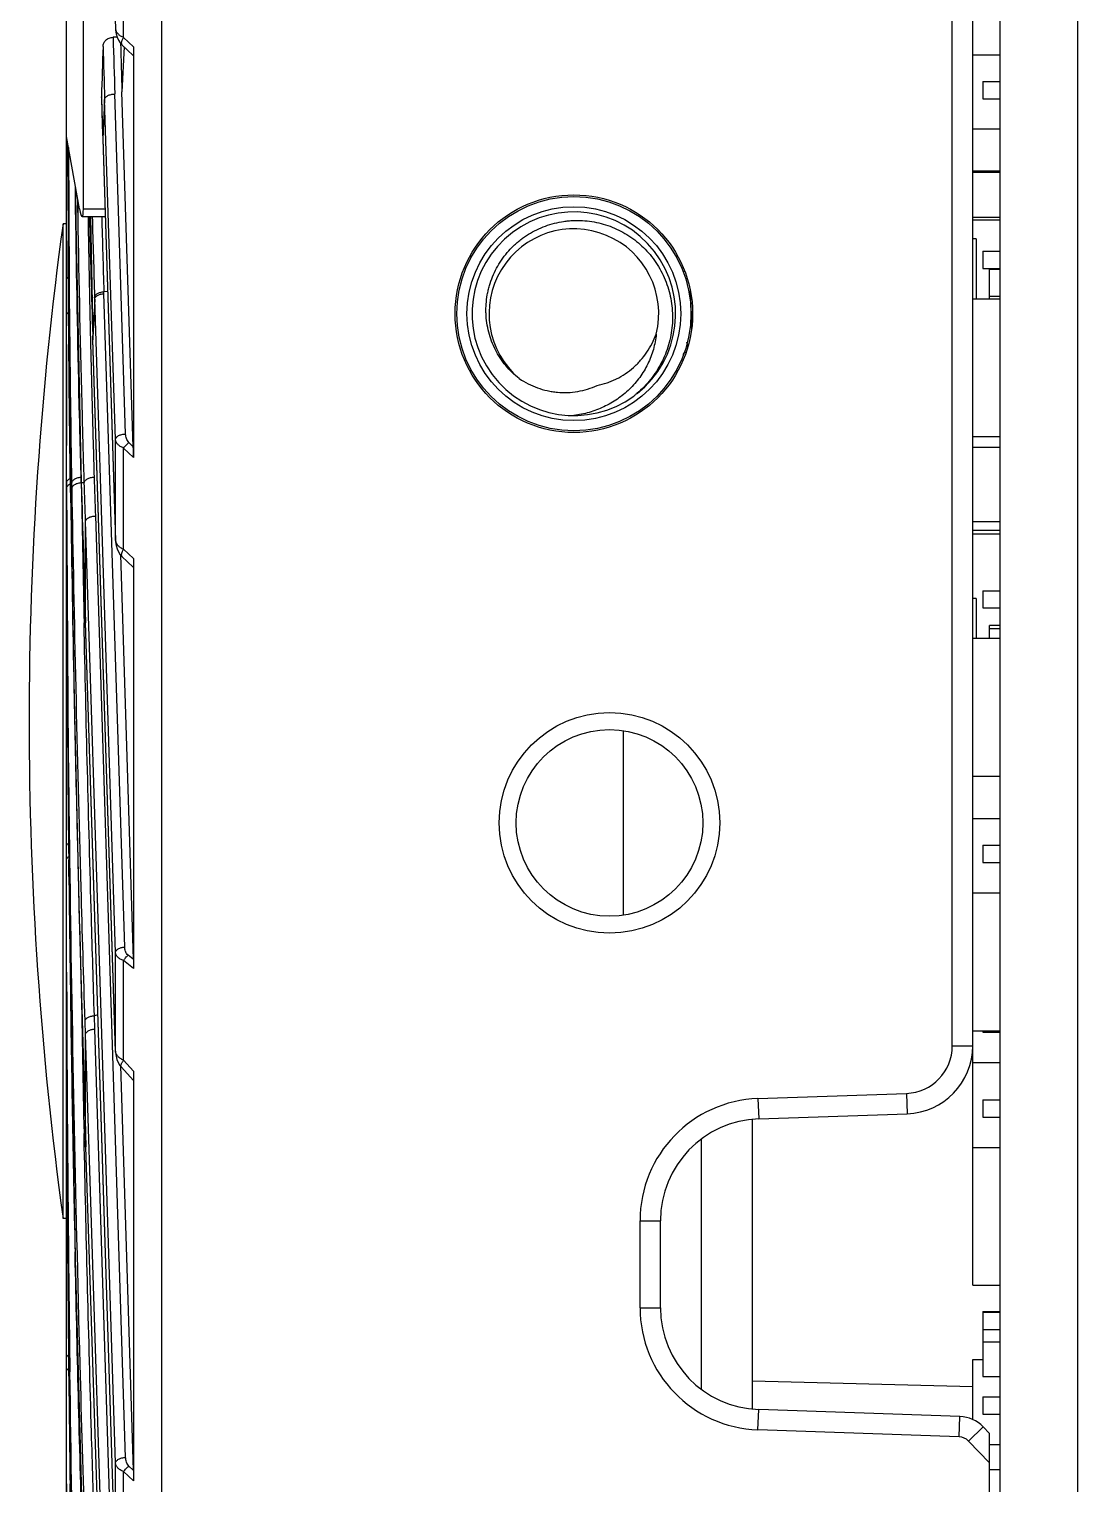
# Model space of a CAD drawing. Header units: millimetres. Extents: x 3299 to 14264, y 1863 to 5555.
# Drawn here: x 3528.57 to 3559.47, y 2755.8 to 2798.66 of the extents above; entities that cross this region are included whole.
import ezdxf

# ---------------------------------------------------------------- set-up
doc = ezdxf.new("R2010")
doc.units = ezdxf.units.MM
doc.layers.add('02___PRT_ALL_AXES', color=7, linetype='Continuous')
doc.layers.add('_147615', color=7, linetype='Continuous')

msp = doc.modelspace()

# ---------------------------------------------------------------- linework, layer by layer
at = {"color": 7, "linetype": 'Continuous'}
for p, q in [((3557.16785, 2839.02311), (3557.16785, 2501.52311)), ((3559.46785, 2501.52311), (3559.46785, 2839.02311)), ((3529.66785, 2506.47879), (3529.66785, 2834.06743)), ((3530.16785, 2793.36433), (3530.16785, 2807.84093)), ((3532.46785, 2803.5674), (3532.46785, 2536.97882)), ((3556.36785, 2761.65113), (3556.36785, 2801.96513)), ((3531.0295, 2801.28215), (3531.11315, 2798.65605)), ((3531.35382, 2798.41274), (3531.35382, 2801.39059)), ((3555.76785, 2768.70449), (3555.76785, 2800.34173)), ((3531.16109, 2798.41391), (3531.04347, 2798.41391)), ((3531.30253, 2798.19526), (3531.63125, 2797.88292)), ((3531.37102, 2798.13018), (3531.30488, 2796.80729)), ((3531.35382, 2798.41274), (3531.64288, 2798.13808)), ((3531.64288, 2798.13808), (3531.64288, 2786.04055)), ((3556.36785, 2797.90113), (3557.16785, 2797.90113)), ((3531.413, 2786.72928), (3531.09396, 2796.7451)), ((3531.63785, 2786.35414), (3531.30488, 2796.80729)), ((3556.66785, 2797.11212), (3556.66785, 2796.60412)), ((3556.66785, 2797.11212), (3557.16785, 2797.11212)), ((3530.6986, 2796.64138), (3530.69858, 2796.65744)), ((3530.69858, 2796.65744), (3530.69906, 2796.6414)), ((3530.69858, 2796.65744), (3530.69906, 2796.6414)), ((3530.79433, 2796.58391), (3530.73639, 2795.42507)), ((3531.11337, 2786.56809), (3530.79433, 2796.58391)), ((3556.66785, 2796.60412), (3557.16785, 2796.60412)), ((3530.0493, 2793.36433), (3529.66785, 2795.49413)), ((3529.66785, 2795.32062), (3529.66785, 2795.49153)), ((3556.36785, 2795.71513), (3557.16785, 2795.71513)), ((3529.72655, 2795.16636), (3529.7828, 2785.45227)), ((3530.73639, 2795.42507), (3530.73617, 2795.41552)), ((3530.73617, 2795.41552), (3531.11315, 2783.58066)), ((3530.73639, 2795.42507), (3531.11337, 2783.59024)), ((3557.16785, 2794.47572), (3556.36785, 2794.47572)), ((3556.36785, 2794.44643), (3557.16785, 2794.44643)), ((3529.93946, 2793.36292), (3529.93105, 2794.02187)), ((3529.94596, 2792.89647), (3529.93153, 2794.02188)), ((3529.94419, 2793.01638), (3529.93946, 2793.36292)), ((3530.00745, 2793.36363), (3530.00355, 2793.61872)), ((3530.01183, 2793.13104), (3530.00374, 2793.61873)), ((3530.01112, 2793.13103), (3530.00745, 2793.36363)), ((3530.16785, 2793.36433), (3530.8015, 2793.36433)), ((3529.94588, 2792.89647), (3529.94419, 2793.01638)), ((3530.12929, 2793.13298), (3530.80887, 2793.13298)), ((3530.37828, 2793.13298), (3530.44347, 2789.56156)), ((3557.16785, 2793.10501), (3556.36785, 2793.10501)), ((3556.36785, 2793.0343), (3557.16785, 2793.0343)), ((3556.46785, 2792.47572), (3556.36785, 2792.47572)), ((3556.46785, 2792.47572), (3556.46785, 2790.7151)), ((3556.66785, 2792.11212), (3556.66785, 2791.60412)), ((3556.66785, 2792.11212), (3557.16785, 2792.11212)), ((3556.66785, 2791.60412), (3557.16785, 2791.60412)), ((3556.86785, 2790.7151), (3556.86785, 2791.60412)), ((3557.16785, 2791.57572), (3556.86785, 2791.57572)), ((3529.72428, 2791.26099), (3529.72355, 2791.37628)), ((3529.72425, 2791.26099), (3529.72355, 2791.37628)), ((3547.83616, 2791.49142), (3547.87821, 2791.53347)), ((3530.50028, 2790.70291), (3530.49852, 2790.75822)), ((3530.8791, 2790.92824), (3530.772, 2790.91818)), ((3530.77376, 2790.86289), (3530.772, 2790.91818)), ((3531.38685, 2771.61575), (3530.77376, 2790.86289)), ((3556.36785, 2790.7151), (3557.16785, 2790.7151)), ((3557.16785, 2790.77572), (3556.86785, 2790.77572)), ((3530.50028, 2790.70291), (3530.44369, 2789.57111)), ((3531.11337, 2771.45577), (3530.50028, 2790.70291)), ((3548.06908, 2790.30835), (3548.0703, 2790.27328)), ((3529.66797, 2789.36049), (3529.66785, 2790.22224)), ((3548.0703, 2790.27328), (3548.08602, 2789.82305)), ((3530.38472, 2789.50445), (3530.38344, 2789.56016)), ((3530.38538, 2789.50446), (3530.38407, 2789.56017)), ((3530.44369, 2789.57111), (3530.44182, 2789.62983)), ((3530.44369, 2789.57111), (3530.44222, 2789.62984)), ((3530.44347, 2789.56156), (3530.44369, 2789.57111)), ((3530.44347, 2789.56156), (3530.44524, 2789.50586)), ((3530.44399, 2789.56158), (3530.44369, 2789.57111)), ((3530.44546, 2789.51541), (3530.44369, 2789.57111)), ((3530.44524, 2789.50586), (3530.44546, 2789.51541)), ((3531.11315, 2768.53784), (3530.44524, 2789.50586)), ((3531.11337, 2768.54741), (3530.44546, 2789.51541)), ((3547.83824, 2789.06043), (3547.89285, 2789.15437)), ((3547.88302, 2789.17128), (3547.91855, 2789.11016)), ((3531.11337, 2783.59024), (3531.11337, 2786.56809)), ((3531.63785, 2786.35414), (3531.50918, 2786.47639)), ((3556.36785, 2786.6511), (3557.16785, 2786.6511)), ((3529.66793, 2785.93058), (3529.66785, 2786.38684)), ((3529.67287, 2785.93059), (3529.67166, 2786.38685)), ((3531.35382, 2783.33735), (3531.35382, 2786.3152)), ((3531.64288, 2786.04055), (3531.35382, 2786.3152)), ((3556.36785, 2786.34092), (3557.16785, 2786.34092)), ((3529.66821, 2785.45631), (3529.66793, 2785.93058)), ((3529.67436, 2785.45634), (3529.67287, 2785.93059)), ((3529.8313, 2785.29573), (3529.82647, 2785.58112)), ((3529.82862, 2785.45305), (3529.82647, 2785.58112)), ((3529.66835, 2785.29573), (3529.66821, 2785.45631)), ((3529.66835, 2785.29544), (3529.66835, 2785.29573)), ((3529.66835, 2785.29573), (3529.67492, 2785.29573)), ((3529.66835, 2785.29544), (3529.73771, 2773.89597)), ((3529.67492, 2785.29573), (3529.67436, 2785.45634)), ((3529.67492, 2785.29573), (3529.67438, 2785.45634)), ((3529.67551, 2785.13523), (3529.67492, 2785.29573)), ((3529.78285, 2785.4566), (3529.78272, 2785.4651)), ((3529.7828, 2785.45228), (3529.78285, 2785.4566)), ((3529.7828, 2785.45227), (3529.7828, 2785.45228)), ((3529.78517, 2785.29573), (3529.78285, 2785.4566)), ((3529.78512, 2785.29137), (3529.78517, 2785.29573)), ((3529.79548, 2784.69653), (3529.78517, 2785.29573)), ((3529.79405, 2784.69652), (3529.78517, 2785.29573)), ((3529.78517, 2785.29573), (3529.8313, 2785.29573)), ((3529.8313, 2785.29573), (3529.82862, 2785.45305)), ((3529.83407, 2785.13548), (3529.8313, 2785.29573)), ((3530.10624, 2785.29573), (3530.10456, 2785.35554)), ((3530.10624, 2785.29573), (3530.10463, 2785.35554)), ((3530.10606, 2785.28729), (3530.10624, 2785.29573)), ((3530.10648, 2785.28731), (3530.10624, 2785.29573)), ((3530.10647, 2785.28731), (3530.10624, 2785.29573)), ((3530.10624, 2785.29573), (3530.19406, 2785.29573)), ((3531.413, 2756.57851), (3530.52955, 2784.31322)), ((3530.22992, 2781.17418), (3530.22992, 2784.15203)), ((3531.11337, 2756.41732), (3530.22992, 2784.15203)), ((3556.36785, 2784.15113), (3557.16785, 2784.15113)), ((3557.16785, 2783.8867), (3556.36785, 2783.8867)), ((3531.11337, 2783.59024), (3531.11315, 2783.58069)), ((3556.36785, 2783.7867), (3557.16785, 2783.7867)), ((3531.25916, 2783.1671), (3531.63863, 2771.25408)), ((3531.30253, 2783.11987), (3531.63125, 2782.80753)), ((3531.35382, 2783.33735), (3531.64288, 2783.0627)), ((3531.64288, 2783.0627), (3531.64288, 2770.98844)), ((3556.46785, 2781.8867), (3556.36785, 2781.8867)), ((3556.46785, 2781.8867), (3556.46785, 2780.7151)), ((3556.66785, 2782.11212), (3556.66785, 2781.60412)), ((3556.66785, 2782.11212), (3557.16785, 2782.11212)), ((3556.66785, 2781.60412), (3557.16785, 2781.60412)), ((3530.2297, 2781.16463), (3530.22992, 2781.17418)), ((3531.11315, 2753.42988), (3530.2297, 2781.16463)), ((3531.11337, 2753.43946), (3530.22992, 2781.17418)), ((3556.86785, 2780.7151), (3556.86785, 2781.0867)), ((3557.16785, 2781.0867), (3556.86785, 2781.0867)), ((3557.16785, 2780.9867), (3556.86785, 2780.9867)), ((3556.36785, 2780.7151), (3557.16785, 2780.7151)), ((3546.06785, 2777.9905), (3546.06785, 2772.55572)), ((3556.36785, 2776.6511), (3557.16785, 2776.6511)), ((3556.36785, 2775.4011), (3557.16785, 2775.4011)), ((3556.66785, 2774.61212), (3556.66785, 2774.10412)), ((3556.66785, 2774.61212), (3557.16785, 2774.61212)), ((3529.67452, 2770.8765), (3529.66785, 2774.18069)), ((3529.67166, 2771.27226), (3529.66785, 2774.18069)), ((3529.74011, 2773.69055), (3529.73454, 2774.18799)), ((3529.74108, 2773.69056), (3529.73594, 2774.188)), ((3556.66785, 2774.10412), (3557.16785, 2774.10412)), ((3556.36785, 2773.21513), (3557.16785, 2773.21513)), ((3531.11337, 2768.54741), (3531.11337, 2771.45577)), ((3529.66792, 2770.87659), (3529.66785, 2771.27225)), ((3529.67277, 2770.87649), (3529.67166, 2771.27226)), ((3531.35382, 2768.28023), (3531.35382, 2771.21728)), ((3531.64288, 2770.98844), (3531.35382, 2771.21728)), ((3531.63863, 2771.25408), (3531.48303, 2771.37727)), ((3529.66792, 2770.87649), (3529.73289, 2759.25807)), ((3530.22992, 2769.03971), (3530.21746, 2769.43293)), ((3530.59748, 2769.61872), (3530.49095, 2769.59291)), ((3530.5034, 2769.19969), (3530.49095, 2769.59291)), ((3530.22992, 2766.13136), (3530.22992, 2769.03971)), ((3531.11337, 2741.30499), (3530.22992, 2769.03971)), ((3531.38685, 2741.46498), (3530.5034, 2769.19969)), ((3556.36785, 2769.15113), (3557.16785, 2769.15113)), ((3556.66785, 2769.15113), (3556.66785, 2769.10412)), ((3556.66785, 2769.10412), (3557.16785, 2769.10412)), ((3531.11315, 2768.53786), (3531.11337, 2768.54741)), ((3555.76785, 2768.70449), (3556.36785, 2768.70449)), ((3531.25845, 2768.11401), (3531.63785, 2756.20336)), ((3531.63175, 2767.69683), (3531.28651, 2768.07918)), ((3531.64288, 2767.9601), (3531.35382, 2768.28023)), ((3556.36785, 2768.21513), (3557.16785, 2768.21513)), ((3531.64288, 2767.9601), (3531.64288, 2755.88977)), ((3550.04221, 2767.15258), (3554.41671, 2767.30534)), ((3550.04221, 2767.15258), (3550.06315, 2766.55294)), ((3554.41671, 2767.30534), (3554.43765, 2766.70571)), ((3556.66785, 2767.11212), (3556.66785, 2766.60412)), ((3556.66785, 2767.11212), (3557.16785, 2767.11212)), ((3550.06315, 2766.55294), (3554.43765, 2766.70571)), ((3556.66785, 2766.60412), (3557.16785, 2766.60412)), ((3530.19475, 2765.72462), (3530.18635, 2766.12084)), ((3530.19596, 2765.72464), (3530.18706, 2766.12085)), ((3530.2297, 2766.12181), (3530.22992, 2766.13136)), ((3530.2297, 2766.12181), (3530.24232, 2765.72568)), ((3530.23022, 2766.12183), (3530.22992, 2766.13136)), ((3530.23022, 2766.12183), (3530.22992, 2766.13136)), ((3530.24254, 2765.73524), (3530.23022, 2766.12183)), ((3530.24232, 2765.72568), (3530.24254, 2765.73524)), ((3531.11315, 2738.38707), (3530.24232, 2765.72568)), ((3531.11337, 2738.39664), (3530.24254, 2765.73524)), ((3556.36785, 2765.71513), (3557.16785, 2765.71513)), ((3546.56785, 2760.99145), (3546.56785, 2763.55477)), ((3546.56785, 2763.55477), (3547.16785, 2763.55477)), ((3547.16785, 2760.99145), (3547.16785, 2763.55477)), ((3529.92878, 2762.29793), (3529.92149, 2762.636)), ((3529.92918, 2762.29793), (3529.92232, 2762.63601)), ((3556.36785, 2761.65113), (3557.16785, 2761.65113)), ((3546.56785, 2760.99145), (3547.16785, 2760.99145)), ((3556.66785, 2760.875), (3556.66785, 2758.96984)), ((3556.66785, 2760.875), (3557.16785, 2760.875)), ((3556.66785, 2760.86212), (3557.16785, 2760.86212)), ((3556.66785, 2760.35412), (3557.16785, 2760.35412)), ((3556.66785, 2759.98584), (3557.16785, 2759.98584)), ((3556.36785, 2757.69537), (3556.36785, 2759.4651)), ((3556.36785, 2759.4651), (3556.66785, 2759.4651)), ((3529.67452, 2755.80111), (3529.66785, 2759.10531)), ((3529.67166, 2756.19687), (3529.66785, 2759.10531)), ((3549.86785, 2758.83927), (3556.36785, 2758.66906)), ((3556.66785, 2758.96984), (3557.16785, 2758.96984)), ((3556.66785, 2758.36212), (3556.66785, 2757.85412)), ((3556.66785, 2758.36212), (3557.16785, 2758.36212)), ((3550.04221, 2757.39364), (3550.06315, 2757.99327)), ((3555.99199, 2757.78624), (3550.06315, 2757.99327)), ((3555.97105, 2757.1866), (3555.99199, 2757.78624)), ((3556.66785, 2757.85412), (3557.16785, 2757.85412)), ((3555.97105, 2757.1866), (3550.04221, 2757.39364)), ((3556.24483, 2757.06471), (3556.67643, 2757.4815)), ((3556.86785, 2757.28328), (3556.67643, 2757.4815)), ((3556.86785, 2756.41955), (3556.24483, 2757.06471)), ((3556.86785, 2750.34811), (3556.86785, 2757.28328)), ((3556.86785, 2756.96513), (3557.16785, 2756.96513)), ((3529.66792, 2755.8012), (3529.66785, 2756.19686)), ((3529.67277, 2755.80111), (3529.67166, 2756.19687)), ((3531.11337, 2753.43946), (3531.11337, 2756.41732)), ((3531.35382, 2753.18657), (3531.35382, 2756.16443)), ((3531.64288, 2755.88977), (3531.35382, 2756.16443)), ((3531.63785, 2756.20336), (3531.50918, 2756.32562)), ((3556.86785, 2756.22671), (3557.16785, 2756.22671))]:
    msp.add_line(p, q, dxfattribs=at)
for points in [[(3531.11315, 2798.65605), (3531.11448, 2798.6289), (3531.12943, 2798.5203), (3531.15811, 2798.42042), (3531.19976, 2798.32928), (3531.25442, 2798.24765), (3531.30256, 2798.19523)], [(3530.69856, 2796.64138), (3530.70973, 2796.26739), (3530.72396, 2795.80317), (3530.73617, 2795.41552)], [(3529.93737, 2793.98926), (3529.94494, 2792.94494), (3530.10606, 2785.28729)], [(3529.7828, 2785.45228), (3529.78324, 2785.42181), (3529.78478, 2785.31482), (3529.78512, 2785.29137)], [(3529.78512, 2785.29137), (3529.89604, 2778.92187), (3530.04549, 2772.47863), (3530.2297, 2766.12181)], [(3530.10606, 2785.28729), (3530.14489, 2783.9361), (3530.18771, 2782.50855), (3530.2297, 2781.16463)], [(3531.11315, 2783.58066), (3531.11448, 2783.55351), (3531.12943, 2783.44491), (3531.15811, 2783.34503), (3531.19976, 2783.25389), (3531.25442, 2783.17226), (3531.30256, 2783.11984)], [(3529.73771, 2773.89597), (3529.92576, 2762.426), (3530.2297, 2751.04642)], [(3531.11315, 2768.53784), (3531.11467, 2768.50785), (3531.12935, 2768.40125), (3531.15655, 2768.30295), (3531.19528, 2768.21248), (3531.24547, 2768.13012), (3531.28653, 2768.07915)], [(3529.73289, 2759.25807), (3529.92107, 2747.56928), (3530.2297, 2735.97104)]]:
    msp.add_lwpolyline(points, dxfattribs=at)
for centre, radius in [((3544.61785, 2790.27311), 3.45), ((3544.61785, 2790.27311), 3.15), ((3545.66785, 2775.27311), 3.25), ((3545.66785, 2775.27311), 2.75)]:
    msp.add_circle(centre, radius, dxfattribs=at)
for centre, radius, start, end in [((4052.69924, 2813.21172), 522.16973, 181.6532987, 181.824817), ((4052.85527, 2813.36503), 522.02595, 181.6412087, 181.824455), ((4052.64165, 2812.05289), 522.17008, 181.6912912, 181.8248171), ((4364.83532, 2796.3629), 835.12668, 180.14075906, 180.27091836), ((4052.35034, 2806.1987), 522.17146, 181.4338228, 181.8183405), ((4052.41415, 2807.33065), 522.17868, 181.55804, 181.8187067), ((4052.57994, 2807.48331), 522.07081, 181.5751224, 181.8182804), ((3544.61785, 2790.27311), 3, 308.325048, 306), ((3544.61785, 2790.27311), 2.5, 346.076952, 229.923048), ((4918.7222, 2789.59721), 1389.05425, 180.00976452, 180.13242153), ((3544.54956, 2790.19668), 2.97999, 307.926386, 308.450871), ((3544.54463, 2790.20284), 2.98788, 308.451408, 310.265658), ((4638.19485, 2786.3472), 1108.527, 180.05434706, 180.62847871), ((3529.91835, 2784.95896), 0.32855, 113.922799, 115.389765), ((4635.99919, 2816.42012), 1106.33086, 181.61255025, 181.82566115), ((4638.46953, 2804.48049), 1108.52775, 181.00284614, 181.20524405), ((4637.52703, 2801.41363), 1107.85912, 180.86460097, 181.14872405), ((4637.16473, 2801.40635), 1107.49674, 181.14872323, 181.34007992), ((4636.84709, 2801.39897), 1107.17902, 181.34008256, 181.47907881), ((4637.92512, 2786.34433), 1108.25725, 180.65420188, 180.79962145), ((4636.21843, 2801.38215), 1106.55013, 181.4790486, 181.82555055), ((4638.27997, 2771.27219), 1108.61212, 180.02044555, 180.39998845), ((4638.22045, 2774.18032), 1108.5526, 180.17075901, 180.55031445), ((4637.49666, 2786.33781), 1107.82874, 180.79959327, 181.22592723), ((4638.4892, 2789.40549), 1108.54741, 180.98045346, 181.20356603), ((3531.31358, 2768.56333), 0.20084, 184.546747, 187.154097), ((3554.36785, 2768.70449), 1.4, 272, 0), ((3554.36785, 2768.70449), 2, 272, 0), ((3550.16785, 2763.55477), 3.6, 92, 180), ((3550.16785, 2763.55477), 3, 92, 180), ((4638.11949, 2771.27109), 1108.45164, 180.39998949, 180.62882679), ((4637.99431, 2774.17819), 1108.32645, 180.55031698, 180.77916036), ((3550.16785, 2760.99145), 3.6, 180, 268), ((3550.16785, 2760.99145), 3, 180, 268), ((4637.93811, 2771.26912), 1108.27025, 180.62882762, 180.79962291), ((3555.95709, 2756.78684), 1, 44, 88), ((3555.95709, 2756.78684), 0.4, 44, 88), ((4638.52455, 2774.33079), 1108.58278, 180.93482509, 181.20355704), ((4638.27998, 2756.1968), 1108.61213, 180.02044554, 180.39998844)]:
    msp.add_arc(centre, radius, start, end, dxfattribs=at)
for centre, major_axis, ratio, start_param, end_param in [((4234.96535, 2887.48402), (119.57806, 2729.43777), 0.25633082, -4.66842452, -4.66787876), ((4231.49916, 2818.16028), (700.27528, 18.5784), 0.86312135, -3.1393728, -3.13700185), ((3530.08452, 2793.63298), (-0.04567, 0.49996), 0.13942482, 2.12529395, 4.13242259), ((3531.6248, 2786.20534), (-0.0071, 0.42026), 0.03956698, -1.9743964, -1.20956764)]:
    msp.add_ellipse(centre, major_axis=major_axis, ratio=ratio, start_param=start_param, end_param=end_param, dxfattribs=at)
for points, knots in [([(3531.11337, 2798.66563), (3531.11372, 2798.66121), (3531.11574, 2798.64339), (3531.12017, 2798.62586), (3531.12467, 2798.61313)], [0, 0, 0, 0, 0.24703533, 1, 1, 1, 1]), ([(3531.12467, 2798.61313), (3531.1304, 2798.59699), (3531.14634, 2798.56465), (3531.16853, 2798.53634), (3531.18121, 2798.52273)], [0, 0, 0, 0, 0.47946408, 1, 1, 1, 1]), ([(3531.18121, 2798.52273), (3531.19166, 2798.51152), (3531.21505, 2798.48974), (3531.25536, 2798.46054), (3531.30205, 2798.43429), (3531.336, 2798.4196), (3531.35382, 2798.41274)], [0, 0, 0, 0, 0.22278954, 0.46318049, 0.72223107, 1, 1, 1, 1]), ([(3530.74689, 2798.14634), (3530.74744, 2798.16323), (3530.7519, 2798.19723), (3530.76856, 2798.24634), (3530.79504, 2798.29224), (3530.83089, 2798.33328), (3530.87529, 2798.36772), (3530.92691, 2798.39386), (3530.98378, 2798.41021), (3531.02352, 2798.41391), (3531.04347, 2798.41391)], [0, 0, 0, 0, 0.11500046, 0.23146819, 0.35053225, 0.47313064, 0.59977674, 0.730418, 0.86429155, 1, 1, 1, 1]), ([(3531.35382, 2798.41274), (3531.34591, 2798.40136), (3531.33131, 2798.37882), (3531.31276, 2798.34486), (3531.29859, 2798.31241), (3531.28907, 2798.28219), (3531.28443, 2798.2548), (3531.28479, 2798.23072), (3531.28965, 2798.21326), (3531.29625, 2798.20204), (3531.30033, 2798.19735), (3531.30253, 2798.19526)], [0, 0, 0, 0, 0.17484654, 0.33829497, 0.4875257, 0.62072242, 0.7368972, 0.83651815, 0.92223474, 0.96166781, 1, 1, 1, 1]), ([(3530.79433, 2796.58391), (3530.79515, 2796.59442), (3530.80103, 2796.6163), (3530.8205, 2796.64625), (3530.84962, 2796.6735), (3530.88726, 2796.69735), (3530.93216, 2796.71711), (3530.98277, 2796.73213), (3531.03732, 2796.7419), (3531.07493, 2796.74467), (3531.09396, 2796.7451)], [0, 0, 0, 0, 0.08653728, 0.18184104, 0.28973061, 0.41139158, 0.54595271, 0.69112324, 0.84374967, 1, 1, 1, 1]), ([(3529.66785, 2795.32062), (3529.66785, 2795.32633), (3529.66901, 2795.33793), (3529.67238, 2795.34908), (3529.67456, 2795.35453)], [0, 0, 0, 0, 0.49309744, 1, 1, 1, 1]), ([(3529.67456, 2795.35453), (3529.67536, 2795.35653), (3529.67894, 2795.36469), (3529.68353, 2795.37239), (3529.68743, 2795.3779)], [0, 0, 0, 0, 0.24262527, 1, 1, 1, 1]), ([(3529.82647, 2785.58112), (3529.79991, 2787.17024), (3529.76928, 2789.55409), (3529.74475, 2792.73271), (3529.73765, 2794.32207), (3529.73538, 2795.11677)], [0, 0, 0, 0, 0.49999382, 0.74999415, 1, 1, 1, 1]), ([(3529.66785, 2794.31113), (3529.66785, 2794.32003), (3529.67078, 2794.33849), (3529.68344, 2794.36469), (3529.70372, 2794.38908), (3529.72091, 2794.40305), (3529.73044, 2794.40968)], [0, 0, 0, 0, 0.22035517, 0.45449868, 0.71250398, 1, 1, 1, 1]), ([(3530.10456, 2785.35554), (3530.08695, 2785.98386), (3530.02099, 2788.49721), (3529.97262, 2791.01101), (3529.94588, 2792.89647)], [0, 0, 0, 0, 0.25000539, 1, 1, 1, 1]), ([(3530.19406, 2785.29573), (3530.17393, 2785.94856), (3530.09839, 2788.55996), (3530.0424, 2791.17193), (3530.01112, 2793.13103)], [0, 0, 0, 0, 0.25000719, 1, 1, 1, 1]), ([(3530.38344, 2789.56016), (3530.3766, 2789.85788), (3530.35027, 2791.04875), (3530.32793, 2792.23971), (3530.31341, 2793.13297)], [0, 0, 0, 0, 0.25000383, 1, 1, 1, 1]), ([(3543.00831, 2788.36016), (3542.93522, 2788.41678), (3542.79517, 2788.53838), (3542.60649, 2788.74266), (3542.44146, 2788.96657), (3542.30195, 2789.20712), (3542.18952, 2789.46146), (3542.10529, 2789.72649), (3542.05026, 2789.99907), (3542.02907, 2790.22988), (3542.02707, 2790.41501), (3542.03495, 2790.59998), (3542.05767, 2790.78407), (3542.09496, 2790.96541), (3542.1418, 2791.14453), (3542.21807, 2791.3634), (3542.33677, 2791.61485), (3542.4812, 2791.85247), (3542.6497, 2792.07365), (3542.80858, 2792.2424), (3542.94562, 2792.36688), (3543.05312, 2792.45483), (3543.16503, 2792.5371), (3543.31967, 2792.63889), (3543.52253, 2792.75098), (3543.77839, 2792.8598), (3544.04404, 2792.94187), (3544.27128, 2792.98742), (3544.45506, 2793.00985), (3544.63974, 2793.02296), (3544.87149, 2793.02181), (3545.14796, 2792.99239), (3545.42011, 2792.93545), (3545.68518, 2792.85154), (3545.9406, 2792.74172), (3546.18384, 2792.60703), (3546.4126, 2792.44901), (3546.62463, 2792.26919), (3546.7536, 2792.136), (3546.81463, 2792.06645)], [0, 0, 0, 0, 0.03122815, 0.06249191, 0.09374051, 0.12498206, 0.15622784, 0.18747536, 0.21872209, 0.2499687, 0.26559771, 0.28122701, 0.31247427, 0.32810343, 0.34373283, 0.3749804, 0.40622836, 0.43747629, 0.46872462, 0.49997291, 0.51560238, 0.53123207, 0.54686173, 0.56249118, 0.5937402, 0.62498919, 0.65623852, 0.68748784, 0.70311755, 0.71874747, 0.74999713, 0.781247, 0.81249699, 0.84374712, 0.87499745, 0.90624781, 0.93749846, 0.96874903, 1, 1, 1, 1]), ([(3546.81463, 2792.06645), (3546.87819, 2791.994), (3546.998, 2791.84248), (3547.15371, 2791.59826), (3547.28385, 2791.33948), (3547.38731, 2791.06894), (3547.463, 2790.78936), (3547.5104, 2790.50361), (3547.52898, 2790.21456), (3547.5188, 2789.9251), (3547.47993, 2789.63808), (3547.41298, 2789.35629), (3547.31856, 2789.08247), (3547.1978, 2788.81922), (3547.05187, 2788.56905), (3546.88225, 2788.33424), (3546.69058, 2788.11705), (3546.54936, 2787.98523), (3546.47579, 2787.92292)], [0, 0, 0, 0, 0.06249588, 0.12499267, 0.1874891, 0.24998646, 0.31248337, 0.37498129, 0.4374788, 0.49997717, 0.56247457, 0.62497373, 0.68747405, 0.74997299, 0.81246366, 0.87496376, 0.93749352, 1, 1, 1, 1]), ([(3529.66785, 2791.26063), (3529.66785, 2791.26564), (3529.66875, 2791.2758), (3529.67413, 2791.29621), (3529.68801, 2791.32132), (3529.71382, 2791.34811), (3529.73538, 2791.36296), (3529.7473, 2791.3699)], [0, 0, 0, 0, 0.10652599, 0.21540693, 0.44687527, 0.70670919, 1, 1, 1, 1]), ([(3529.78272, 2785.4651), (3529.76202, 2786.914), (3529.74091, 2788.84596), (3529.72723, 2790.77798), (3529.72425, 2791.26099)], [0, 0, 0, 0, 0.74999742, 1, 1, 1, 1]), ([(3530.49852, 2790.75822), (3530.4993, 2790.76811), (3530.50456, 2790.78863), (3530.52198, 2790.81702), (3530.54813, 2790.84312), (3530.58207, 2790.86633), (3530.62277, 2790.88605), (3530.669, 2790.90171), (3530.7193, 2790.91283), (3530.75422, 2790.91694), (3530.772, 2790.91818)], [0, 0, 0, 0, 0.08772036, 0.18355173, 0.29116585, 0.41194373, 0.54541076, 0.68977381, 0.84240622, 1, 1, 1, 1]), ([(3530.50028, 2790.70291), (3530.50105, 2790.7128), (3530.50632, 2790.73332), (3530.52374, 2790.76171), (3530.54989, 2790.78782), (3530.58383, 2790.81103), (3530.62453, 2790.83075), (3530.67076, 2790.84641), (3530.72106, 2790.85753), (3530.75597, 2790.86165), (3530.77376, 2790.86289)], [0, 0, 0, 0, 0.08772091, 0.18355434, 0.29117079, 0.41195035, 0.5454179, 0.68978003, 0.84241004, 1, 1, 1, 1]), ([(3548.04472, 2790.9661), (3548.04683, 2790.91478), (3548.05101, 2790.80929), (3548.05922, 2790.59004), (3548.06512, 2790.4221), (3548.06908, 2790.30835)], [0, 0, 0, 0, 0.2340794, 0.48122889, 1, 1, 1, 1]), ([(3529.66785, 2790.22224), (3529.66785, 2790.22745), (3529.66882, 2790.23802), (3529.67466, 2790.25927), (3529.68971, 2790.28534), (3529.71753, 2790.31288), (3529.74067, 2790.32796), (3529.75344, 2790.33498)], [0, 0, 0, 0, 0.10554373, 0.21359362, 0.44426825, 0.70480606, 1, 1, 1, 1]), ([(3530.49371, 2785.45692), (3530.48331, 2785.79418), (3530.44306, 2787.14325), (3530.40807, 2788.49247), (3530.38472, 2789.50445)], [0, 0, 0, 0, 0.25000601, 1, 1, 1, 1]), ([(3547.0444, 2789.67156), (3547.03725, 2789.59531), (3547.01579, 2789.44328), (3546.96296, 2789.21915), (3546.89, 2789.00063), (3546.79783, 2788.78948), (3546.68738, 2788.58727), (3546.55973, 2788.39539), (3546.41603, 2788.21515), (3546.25748, 2788.04779), (3546.0854, 2787.89429), (3545.90109, 2787.75565), (3545.70601, 2787.63257), (3545.50152, 2787.52579), (3545.28902, 2787.43578), (3544.9972, 2787.33882), (3544.77024, 2787.29224), (3544.61785, 2787.27311)], [0, 0, 0, 0, 0.06236498, 0.12481539, 0.18726475, 0.24971083, 0.31217044, 0.37464994, 0.43714182, 0.4996438, 0.56216078, 0.62469151, 0.68723435, 0.74978054, 0.8123432, 0.87493637, 1, 1, 1, 1]), ([(3545.30405, 2788.16122), (3545.40255, 2788.18023), (3545.54864, 2788.21894), (3545.73661, 2788.28964), (3545.91946, 2788.37271), (3546.13706, 2788.49891), (3546.3364, 2788.65226), (3546.48303, 2788.78937), (3546.62063, 2788.9355), (3546.77492, 2789.13403), (3546.92895, 2789.39326), (3547.00975, 2789.57746), (3547.0444, 2789.67156)], [0, 0, 0, 0, 0.12501718, 0.18758248, 0.25012421, 0.37511853, 0.50009961, 0.56261422, 0.62512546, 0.75008238, 0.87503757, 1, 1, 1, 1]), ([(3547.97348, 2789.29688), (3547.97159, 2789.30768), (3547.96386, 2789.35229), (3547.95641, 2789.39695), (3547.95087, 2789.43082)], [0, 0, 0, 0, 0.24216901, 1, 1, 1, 1]), ([(3543.00831, 2788.36016), (3543.09166, 2788.30439), (3543.26536, 2788.20285), (3543.5424, 2788.08363), (3543.78398, 2788.01371), (3543.98122, 2787.97639), (3544.18045, 2787.95166), (3544.43186, 2787.9448), (3544.73202, 2787.97576), (3545.02546, 2788.04604), (3545.21321, 2788.11871), (3545.30405, 2788.16122)], [0, 0, 0, 0, 0.12498079, 0.25000338, 0.37498012, 0.43750502, 0.50003183, 0.62502359, 0.75000319, 0.87502272, 1, 1, 1, 1]), ([(3531.11337, 2786.56809), (3531.11419, 2786.5786), (3531.12007, 2786.60048), (3531.13954, 2786.63043), (3531.16866, 2786.65768), (3531.2063, 2786.68153), (3531.2512, 2786.70129), (3531.30181, 2786.71632), (3531.35636, 2786.72608), (3531.39396, 2786.72885), (3531.413, 2786.72928)], [0, 0, 0, 0, 0.08653728, 0.18184104, 0.28973061, 0.41139158, 0.54595271, 0.69112324, 0.84374967, 1, 1, 1, 1]), ([(3531.35382, 2786.3152), (3531.33577, 2786.32214), (3531.30142, 2786.33701), (3531.25427, 2786.3637), (3531.21363, 2786.39336), (3531.17964, 2786.42536), (3531.15246, 2786.45924), (3531.13213, 2786.49456), (3531.1187, 2786.5309), (3531.11435, 2786.55579), (3531.11337, 2786.56809)], [0, 0, 0, 0, 0.15795165, 0.3051037, 0.44152715, 0.56785481, 0.68518097, 0.79501218, 0.89920859, 1, 1, 1, 1]), ([(3531.35382, 2786.3152), (3531.3644, 2786.33041), (3531.38719, 2786.36032), (3531.4249, 2786.40254), (3531.46557, 2786.44166), (3531.49448, 2786.46539), (3531.50918, 2786.47639)], [0, 0, 0, 0, 0.24720024, 0.50142202, 0.75492291, 1, 1, 1, 1]), ([(3531.50918, 2786.47639), (3531.49191, 2786.4928), (3531.46332, 2786.53093), (3531.43499, 2786.59492), (3531.41826, 2786.66151), (3531.41371, 2786.70673), (3531.413, 2786.72928)], [0, 0, 0, 0, 0.25833496, 0.50878381, 0.7552814, 1, 1, 1, 1]), ([(3529.67492, 2785.29573), (3529.67498, 2785.3016), (3529.67632, 2785.31354), (3529.68398, 2785.33754), (3529.699, 2785.36001), (3529.71914, 2785.37991), (3529.74482, 2785.39983), (3529.76705, 2785.41194), (3529.78282, 2785.41904)], [0, 0, 0, 0, 0.10213601, 0.20744207, 0.43581584, 0.56285191, 0.69926792, 1, 1, 1, 1]), ([(3529.67551, 2785.13523), (3529.67556, 2785.14092), (3529.67683, 2785.15249), (3529.68027, 2785.16359), (3529.68249, 2785.16902)], [0, 0, 0, 0, 0.49274124, 1, 1, 1, 1]), ([(3529.68249, 2785.16902), (3529.68602, 2785.17769), (3529.69602, 2785.19493), (3529.71731, 2785.21793), (3529.74489, 2785.23876), (3529.76608, 2785.25037), (3529.77747, 2785.25578)], [0, 0, 0, 0, 0.21381748, 0.44991055, 0.71184787, 1, 1, 1, 1]), ([(3529.8313, 2785.29573), (3529.83154, 2785.30137), (3529.83317, 2785.31283), (3529.83689, 2785.32377), (3529.83922, 2785.32913)], [0, 0, 0, 0, 0.49151991, 1, 1, 1, 1]), ([(3529.83407, 2785.13548), (3529.83431, 2785.14112), (3529.83594, 2785.15258), (3529.83966, 2785.16352), (3529.84199, 2785.16888)], [0, 0, 0, 0, 0.49150705, 1, 1, 1, 1]), ([(3529.83922, 2785.32913), (3529.84999, 2785.35383), (3529.87615, 2785.3804), (3529.91257, 2785.40384), (3529.94347, 2785.42009), (3529.96866, 2785.42964), (3529.98616, 2785.43505)], [0, 0, 0, 0, 0.43607941, 0.56585282, 0.70350774, 1, 1, 1, 1]), ([(3529.84199, 2785.16888), (3529.84706, 2785.18049), (3529.86249, 2785.20347), (3529.88318, 2785.22146), (3529.89495, 2785.22994)], [0, 0, 0, 0, 0.46613651, 1, 1, 1, 1]), ([(3529.89495, 2785.22994), (3529.90834, 2785.23959), (3529.93877, 2785.25698), (3529.97144, 2785.26938), (3529.98894, 2785.27479)], [0, 0, 0, 0, 0.47399036, 1, 1, 1, 1]), ([(3529.98616, 2785.43505), (3530.005, 2785.44087), (3530.04436, 2785.45015), (3530.0845, 2785.45476), (3530.10505, 2785.45598)], [0, 0, 0, 0, 0.4893233, 1, 1, 1, 1]), ([(3529.98894, 2785.27479), (3530.00778, 2785.28061), (3530.04713, 2785.28989), (3530.08726, 2785.29451), (3530.10781, 2785.29573)], [0, 0, 0, 0, 0.48932846, 1, 1, 1, 1]), ([(3530.19406, 2785.29573), (3530.19485, 2785.30624), (3530.20068, 2785.32814), (3530.22011, 2785.35812), (3530.24921, 2785.38538), (3530.28686, 2785.40924), (3530.33178, 2785.429), (3530.38243, 2785.44401), (3530.43702, 2785.45375), (3530.47466, 2785.4565), (3530.49371, 2785.45692)], [0, 0, 0, 0, 0.08652598, 0.18178144, 0.28961946, 0.41124722, 0.54580346, 0.69099921, 0.84367769, 1, 1, 1, 1]), ([(3529.77034, 2774.18222), (3529.75793, 2775.09493), (3529.71279, 2778.7458), (3529.68569, 2782.3969), (3529.67551, 2785.13523)], [0, 0, 0, 0, 0.25000291, 1, 1, 1, 1]), ([(3530.21746, 2769.43293), (3530.17622, 2770.74127), (3530.02058, 2775.97473), (3529.90207, 2781.2093), (3529.83407, 2785.13548)], [0, 0, 0, 0, 0.25001065, 1, 1, 1, 1]), ([(3530.22992, 2784.15203), (3530.23074, 2784.16254), (3530.23662, 2784.18442), (3530.25609, 2784.21437), (3530.28521, 2784.24162), (3530.32285, 2784.26547), (3530.36775, 2784.28523), (3530.41836, 2784.30026), (3530.47291, 2784.31002), (3530.51052, 2784.31279), (3530.52955, 2784.31322)], [0, 0, 0, 0, 0.08653728, 0.18184104, 0.28973061, 0.41139158, 0.54595271, 0.69112324, 0.84374967, 1, 1, 1, 1]), ([(3531.11337, 2783.59024), (3531.11372, 2783.58582), (3531.11574, 2783.568), (3531.12017, 2783.55047), (3531.12467, 2783.53774)], [0, 0, 0, 0, 0.24703533, 1, 1, 1, 1]), ([(3531.12467, 2783.53774), (3531.1304, 2783.5216), (3531.14634, 2783.48926), (3531.16853, 2783.46095), (3531.18121, 2783.44734)], [0, 0, 0, 0, 0.47946408, 1, 1, 1, 1]), ([(3531.18121, 2783.44734), (3531.19166, 2783.43613), (3531.21505, 2783.41436), (3531.25536, 2783.38515), (3531.30205, 2783.3589), (3531.336, 2783.34422), (3531.35382, 2783.33735)], [0, 0, 0, 0, 0.22278954, 0.46318049, 0.72223107, 1, 1, 1, 1]), ([(3531.35382, 2783.33735), (3531.34591, 2783.32597), (3531.33131, 2783.30343), (3531.31276, 2783.26947), (3531.29859, 2783.23702), (3531.28907, 2783.20681), (3531.28443, 2783.17941), (3531.28479, 2783.15534), (3531.28965, 2783.13787), (3531.29625, 2783.12665), (3531.30033, 2783.12196), (3531.30253, 2783.11987)], [0, 0, 0, 0, 0.17484654, 0.33829497, 0.4875257, 0.62072242, 0.7368972, 0.83651815, 0.92223474, 0.96166781, 1, 1, 1, 1]), ([(3530.49095, 2769.59291), (3530.46058, 2770.55704), (3530.34416, 2774.41359), (3530.2479, 2778.27074), (3530.18703, 2781.1638)], [0, 0, 0, 0, 0.25000808, 1, 1, 1, 1]), ([(3529.66785, 2774.57635), (3529.66785, 2774.58539), (3529.67087, 2774.60415), (3529.68393, 2774.63073), (3529.70482, 2774.65541), (3529.7225, 2774.6695), (3529.73229, 2774.67617)], [0, 0, 0, 0, 0.21971051, 0.45355283, 0.71178469, 1, 1, 1, 1]), ([(3529.66785, 2774.18069), (3529.66785, 2774.18989), (3529.67099, 2774.20901), (3529.68453, 2774.23603), (3529.70614, 2774.26106), (3529.7244, 2774.27528), (3529.73451, 2774.282)], [0, 0, 0, 0, 0.21894685, 0.45243592, 0.71093905, 1, 1, 1, 1]), ([(3530.21746, 2754.35754), (3530.1654, 2756.00929), (3529.97198, 2762.61643), (3529.83775, 2769.2253), (3529.77034, 2774.18222)], [0, 0, 0, 0, 0.25001296, 1, 1, 1, 1]), ([(3531.11337, 2771.45577), (3531.11414, 2771.46566), (3531.11941, 2771.48618), (3531.13683, 2771.51457), (3531.16298, 2771.54068), (3531.19692, 2771.56389), (3531.23762, 2771.58361), (3531.28385, 2771.59927), (3531.33415, 2771.61039), (3531.36906, 2771.61451), (3531.38685, 2771.61575)], [0, 0, 0, 0, 0.08772091, 0.18355434, 0.29117079, 0.41195035, 0.5454179, 0.68978003, 0.84241004, 1, 1, 1, 1]), ([(3531.35382, 2771.21728), (3531.33572, 2771.22308), (3531.30129, 2771.23583), (3531.25392, 2771.25972), (3531.21313, 2771.28704), (3531.17913, 2771.31714), (3531.15202, 2771.34952), (3531.13184, 2771.3837), (3531.11858, 2771.41922), (3531.11433, 2771.44365), (3531.11337, 2771.45577)], [0, 0, 0, 0, 0.15890406, 0.30634134, 0.44247156, 0.56814851, 0.68474131, 0.79409111, 0.8983563, 1, 1, 1, 1]), ([(3531.48303, 2771.37727), (3531.4653, 2771.39131), (3531.44312, 2771.41774), (3531.42182, 2771.45696), (3531.40523, 2771.49754), (3531.39181, 2771.55058), (3531.38754, 2771.59402), (3531.38685, 2771.61575)], [0, 0, 0, 0, 0.2566949, 0.38208926, 0.50638538, 0.7532511, 1, 1, 1, 1]), ([(3531.35382, 2771.21728), (3531.36238, 2771.23205), (3531.38093, 2771.2612), (3531.41203, 2771.3028), (3531.44604, 2771.34184), (3531.4705, 2771.36593), (3531.48303, 2771.37727)], [0, 0, 0, 0, 0.24801784, 0.50162104, 0.75440247, 1, 1, 1, 1]), ([(3530.21746, 2769.43293), (3530.21822, 2769.44282), (3530.22347, 2769.46335), (3530.24088, 2769.49174), (3530.26702, 2769.51785), (3530.30097, 2769.54107), (3530.34168, 2769.56079), (3530.38791, 2769.57645), (3530.43823, 2769.58756), (3530.47316, 2769.59167), (3530.49095, 2769.59291)], [0, 0, 0, 0, 0.0877156, 0.18353187, 0.29113033, 0.4118983, 0.54536415, 0.68973523, 0.84238389, 1, 1, 1, 1]), ([(3530.22992, 2769.03971), (3530.2307, 2769.0496), (3530.23596, 2769.07012), (3530.25339, 2769.09851), (3530.27953, 2769.12461), (3530.31347, 2769.14782), (3530.35417, 2769.16755), (3530.4004, 2769.18321), (3530.4507, 2769.19433), (3530.48562, 2769.19845), (3530.5034, 2769.19969)], [0, 0, 0, 0, 0.08772091, 0.18355434, 0.29117079, 0.41195035, 0.5454179, 0.68978003, 0.84241004, 1, 1, 1, 1]), ([(3531.18909, 2768.39222), (3531.17864, 2768.40331), (3531.15973, 2768.42602), (3531.13718, 2768.4626), (3531.12162, 2768.5), (3531.11589, 2768.52566), (3531.1143, 2768.53832)], [0, 0, 0, 0, 0.27428633, 0.52995119, 0.7704032, 1, 1, 1, 1]), ([(3531.35382, 2768.28023), (3531.33708, 2768.28772), (3531.3051, 2768.30345), (3531.2609, 2768.3305), (3531.22223, 2768.35982), (3531.19943, 2768.38125), (3531.18909, 2768.39222)], [0, 0, 0, 0, 0.27462888, 0.53282027, 0.77443238, 1, 1, 1, 1]), ([(3531.28651, 2768.07918), (3531.28465, 2768.08124), (3531.28128, 2768.08581), (3531.27614, 2768.09662), (3531.27322, 2768.11317), (3531.27507, 2768.13558), (3531.28184, 2768.16088), (3531.29339, 2768.18863), (3531.30948, 2768.21833), (3531.32981, 2768.24935), (3531.34542, 2768.26986), (3531.35382, 2768.28023)], [0, 0, 0, 0, 0.03696984, 0.07511873, 0.15872686, 0.25703695, 0.37274059, 0.50629908, 0.6567254, 0.8222183, 1, 1, 1, 1]), ([(3530.49095, 2754.51752), (3530.46153, 2755.45134), (3530.34862, 2759.18665), (3530.25462, 2762.92253), (3530.19475, 2765.72462)], [0, 0, 0, 0, 0.25000788, 1, 1, 1, 1]), ([(3530.22555, 2751.19348), (3530.19617, 2752.11874), (3530.08332, 2755.81984), (3529.98904, 2759.5215), (3529.92878, 2762.29793)], [0, 0, 0, 0, 0.25000786, 1, 1, 1, 1]), ([(3529.66785, 2759.50097), (3529.66785, 2759.50987), (3529.67078, 2759.52833), (3529.68345, 2759.55454), (3529.70374, 2759.57894), (3529.72095, 2759.59291), (3529.73048, 2759.59954)], [0, 0, 0, 0, 0.22034047, 0.45447707, 0.71248751, 1, 1, 1, 1]), ([(3529.66785, 2759.10531), (3529.66785, 2759.11439), (3529.67091, 2759.13327), (3529.68412, 2759.15999), (3529.70524, 2759.18478), (3529.7231, 2759.19891), (3529.733, 2759.2056)], [0, 0, 0, 0, 0.21946269, 0.45318988, 0.71150932, 1, 1, 1, 1]), ([(3530.21746, 2739.28215), (3530.1654, 2740.93389), (3529.97199, 2747.54095), (3529.83775, 2754.14975), (3529.77034, 2759.10662)], [0, 0, 0, 0, 0.25001297, 1, 1, 1, 1]), ([(3531.11337, 2756.41732), (3531.11419, 2756.42783), (3531.12007, 2756.44971), (3531.13954, 2756.47966), (3531.16866, 2756.5069), (3531.2063, 2756.53075), (3531.2512, 2756.55051), (3531.30181, 2756.56554), (3531.35636, 2756.57531), (3531.39396, 2756.57808), (3531.413, 2756.57851)], [0, 0, 0, 0, 0.08653728, 0.18184104, 0.28973061, 0.41139158, 0.54595271, 0.69112324, 0.84374967, 1, 1, 1, 1]), ([(3531.50918, 2756.32562), (3531.49191, 2756.34202), (3531.46332, 2756.38015), (3531.43499, 2756.44414), (3531.41826, 2756.51073), (3531.41371, 2756.55596), (3531.413, 2756.57851)], [0, 0, 0, 0, 0.25833496, 0.50878381, 0.7552814, 1, 1, 1, 1]), ([(3531.35382, 2756.16443), (3531.33577, 2756.17137), (3531.30142, 2756.18624), (3531.25427, 2756.21293), (3531.21363, 2756.24258), (3531.17964, 2756.27458), (3531.15246, 2756.30846), (3531.13213, 2756.34379), (3531.1187, 2756.38012), (3531.11435, 2756.40501), (3531.11337, 2756.41732)], [0, 0, 0, 0, 0.15795165, 0.3051037, 0.44152715, 0.56785481, 0.68518097, 0.79501218, 0.89920859, 1, 1, 1, 1]), ([(3531.35382, 2756.16443), (3531.3644, 2756.17963), (3531.38719, 2756.20954), (3531.4249, 2756.25176), (3531.46557, 2756.29089), (3531.49448, 2756.31462), (3531.50918, 2756.32562)], [0, 0, 0, 0, 0.24720024, 0.50142202, 0.75492291, 1, 1, 1, 1]), ([(3530.22992, 2735.98059), (3530.17728, 2737.63211), (3529.98154, 2744.23832), (3529.84497, 2750.84628), (3529.77579, 2755.80254)], [0, 0, 0, 0, 0.25001305, 1, 1, 1, 1])]:
    msp.add_open_spline(points, degree=3, knots=knots, dxfattribs=at)
for points in [[(3529.71116, 2794.31124), (3529.71038, 2794.62826), (3529.70978, 2794.94527), (3529.70935, 2795.26229)], [(3529.72355, 2791.37628), (3529.72147, 2791.72221), (3529.71961, 2792.06815), (3529.71798, 2792.41409)], [(3530.22992, 2784.15203), (3530.21777, 2784.53326), (3530.20582, 2784.91449), (3530.19406, 2785.29573)], [(3530.52955, 2784.31322), (3530.5174, 2784.69445), (3530.50546, 2785.07568), (3530.49371, 2785.45692)]]:
    msp.add_open_spline(points, degree=3, dxfattribs=at)
at = {"layer": '02___PRT_ALL_AXES', "color": 7, "linetype": 'Continuous'}
for p, q in [((3529.56785, 2763.62311), (3529.56785, 2792.92311)), ((3529.66785, 2792.92311), (3529.56785, 2792.92311)), ((3529.66785, 2763.62311), (3529.56785, 2763.62311))]:
    msp.add_line(p, q, dxfattribs=at)
msp.add_circle((3544.61785, 2790.27311), 3.5, dxfattribs=at)
msp.add_arc((3636.3791, 2778.27311), 107.81125, 172.1901651, 187.8098349, dxfattribs=at)
at = {"layer": '_147615', "color": 7, "linetype": 'Continuous'}
for p, q in [((3549.86785, 2766.53454), (3549.86785, 2758.01168)), ((3548.36785, 2765.9513), (3548.36785, 2758.59492))]:
    msp.add_line(p, q, dxfattribs=at)

doc.saveas('drawing.dxf')
